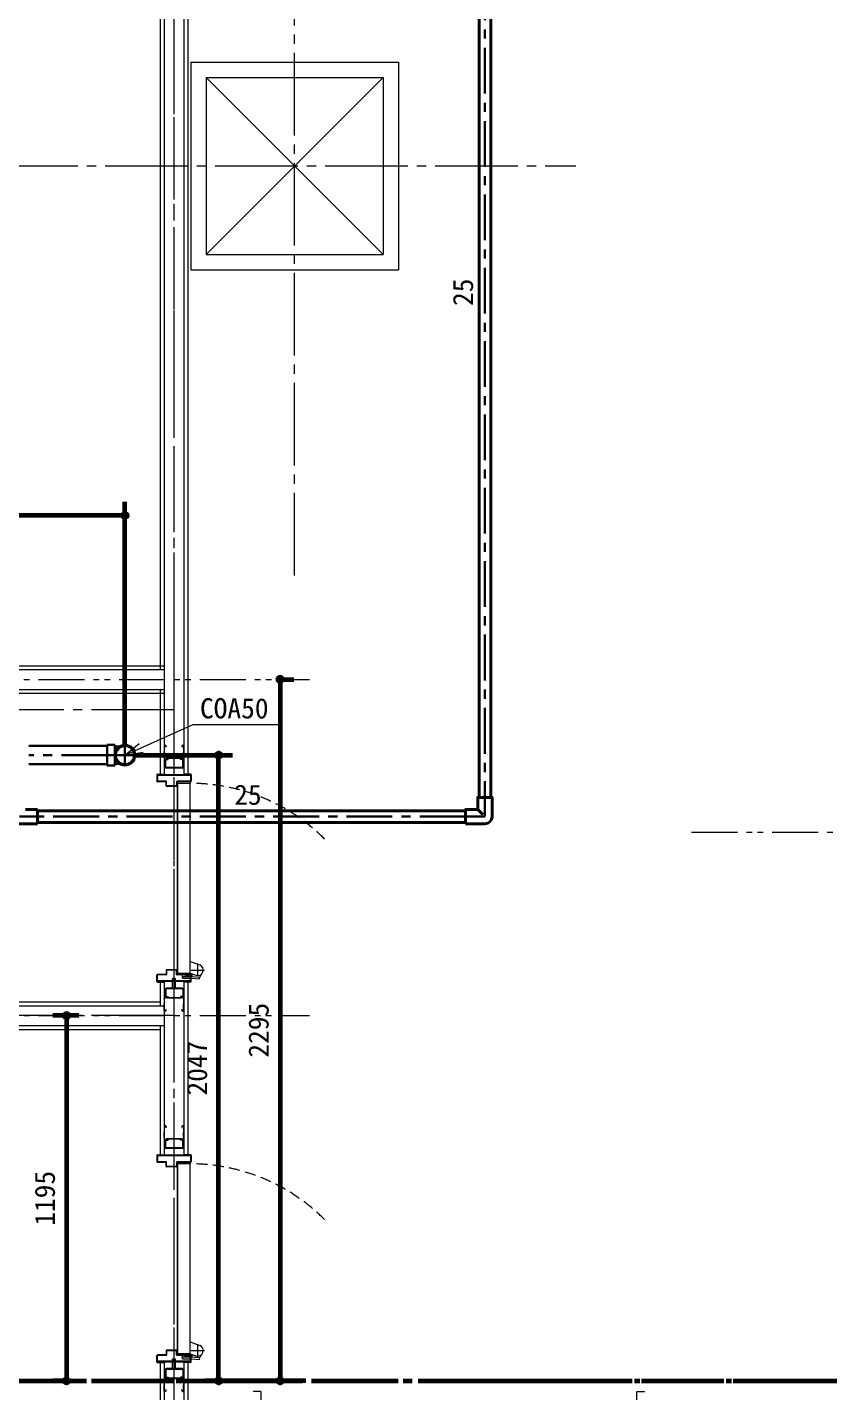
# Model space of a CAD drawing. Units: millimetres at full size, sheet at 1:30. Extents: x -16828 to 149130, y 47892 to 100313.
# Drawn here: x -3295 to -672, y 50915 to 55380 of the extents above; entities that cross this region are included whole.
import ezdxf
from ezdxf.enums import TextEntityAlignment as Align

# ---------------------------------------------------------------- set-up
doc = ezdxf.new("R2010")
doc.units = ezdxf.units.MM
doc.header["$LTSCALE"] = 30
doc.header["$PDMODE"] = 32
doc.header["$PDSIZE"] = 15
for name, pattern in [('CHAIN1', [8, 5, -1, 1, -1]), ('CHAIN2', [12, 9, -1, 1, -1]), ('DASHED1', [1.8, 1.2, -0.6]), ('DOUBLE_CHAIN1', [8.8, 5, -1, 0.6, -0.6, 0.6, -1])]:
    doc.linetypes.add(name, pattern=pattern)
for name, color, linetype, lineweight in [('0-0', 7, 'CHAIN2', 15), ('0-1', 7, 'Continuous', 15), ('2-0_通芯', 7, 'DOUBLE_CHAIN1', 15), ('2-2_間仕切り芯', 7, 'DOUBLE_CHAIN1', 15), ('2-3_間仕切り', 7, 'Continuous', 15), ('2-A_建具', 7, 'Continuous', 15), ('3-0_AIHO08-壁芯', 7, 'CHAIN2', 15), ('9-6_無題7', 7, 'Continuous', 15), ('9-9_配管－汚水１：硬質塩ビ管（ＤＶ）', 2, 'Continuous', 30), ('9-A_配管－給水３：ＶＬＰ(ＶＤ)', 5, 'Continuous', 40), ('9-E_配管－給湯１：ＣＵＰ(Ｍ)', 1, 'Continuous', 60)]:
    doc.layers.add(name, color=color, linetype=linetype, lineweight=lineweight)
doc.styles.add('ＭＳ ゴシック', font='')
doc.styles.get('ＭＳ ゴシック').set_extended_font_data('MS Gothic')

msp = doc.modelspace()

# ---------------------------------------------------------------- linework, layer by layer
at = {"layer": '0-0'}
for p, q in [((-2420.04, 53585.86), (-2420.04, 55500.86)), ((-3760.04, 54925.86), (-1499.21, 54925.86))]:
    msp.add_line(p, q, dxfattribs=at)
at = {"layer": '0-0', "color": 1, "lineweight": 60}
msp.add_line((-9565.04, 50950.86), (35684.96, 50950.86), dxfattribs=at)
at = {"layer": '0-1'}
for p, q in [((-2760.04, 55265.86), (-2760.04, 54585.86)), ((-2710.04, 55215.86), (-2710.04, 54635.86)), ((-2710.04, 55215.86), (-2130.04, 54635.86)), ((-2710.04, 54635.86), (-2130.04, 55215.86)), ((-2710.04, 54635.86), (-2130.04, 54635.86)), ((-2760.04, 54585.86), (-2080.04, 54585.86))]:
    msp.add_line(p, q, dxfattribs=at)
for points in [[(-2760.04, 55265.86), (-2080.04, 55265.86), (-2080.04, 54585.86)], [(-2710.04, 55215.86), (-2130.04, 55215.86), (-2130.04, 54635.86)]]:
    msp.add_lwpolyline(points, dxfattribs=at)
at = {"layer": '2-0_通芯', "color": 1, "lineweight": 60}
msp.add_line((-10727.74, 50950.86), (35684.96, 50950.86), dxfattribs=at)
at = {"layer": '2-2_間仕切り芯'}
for p, q in [((-2815.04, 64749.43), (-2815.04, 49619.89)), ((-8010.04, 53245.86), (-2371.74, 53245.86)), ((-1120.67, 52745.86), (29227.98, 52745.86)), ((-8010.04, 52145.86), (-2371.74, 52145.86))]:
    msp.add_line(p, q, dxfattribs=at)
at = {"layer": '2-3_間仕切り'}
for p, q in [((-2782.54, 56091.86), (-2782.54, 52935.86)), ((-2770.04, 56091.86), (-2770.04, 52935.86)), ((-2860.04, 56021.86), (-2860.04, 53278.36)), ((-2847.54, 56021.86), (-2847.54, 52935.86)), ((-5900.04, 53290.86), (-2847.54, 53290.86)), ((-5900.04, 53278.36), (-2847.54, 53278.36)), ((-5900.04, 53213.36), (-2847.54, 53213.36)), ((-3982.54, 53200.86), (-2847.54, 53200.86)), ((-2847.54, 52255.86), (-2847.54, 51690.86)), ((-2782.54, 52255.86), (-2782.54, 51690.86)), ((-2770.04, 52255.86), (-2770.04, 51690.86)), ((-3970.04, 52190.86), (-2860.04, 52190.86)), ((-3982.54, 52178.36), (-2847.54, 52178.36)), ((-3982.54, 52113.36), (-2847.54, 52113.36)), ((-3970.04, 52100.86), (-2860.04, 52100.86)), ((-2860.04, 52113.36), (-2860.04, 51690.86)), ((-2860.04, 51010.86), (-2860.04, 50865.86)), ((-2847.54, 51010.86), (-2847.54, 50865.86)), ((-2782.54, 51010.86), (-2782.54, 50865.86)), ((-2770.04, 51010.86), (-2770.04, 50865.86))]:
    msp.add_line(p, q, dxfattribs=at)
at = {"layer": '2-A_建具'}
for p, q in [((-2860.04, 53213.36), (-2860.04, 52935.86)), ((-2847.54, 53029.36), (-2847.54, 53025.86)), ((-2847.54, 53016.86), (-2846.84, 53015.36)), ((-2846.84, 53015.36), (-2847.54, 53013.86)), ((-2847.54, 53009.66), (-2847.54, 53010.86)), ((-2847.54, 53009.66), (-2846.84, 53008.36)), ((-2847.54, 53007.06), (-2846.84, 53008.36)), ((-2847.54, 53007.06), (-2847.54, 53005.86)), ((-2846.84, 53001.36), (-2847.54, 53002.86)), ((-2847.54, 52999.86), (-2846.84, 53001.36)), ((-2847.54, 52990.86), (-2847.54, 52988.86)), ((-2846.74, 53029.36), (-2846.74, 53025.86)), ((-2846.04, 53021.36), (-2846.74, 53022.86)), ((-2846.04, 53015.36), (-2846.74, 53013.86)), ((-2846.74, 53013.86), (-2846.04, 53012.36)), ((-2846.04, 53012.36), (-2846.74, 53010.86)), ((-2846.04, 53004.36), (-2846.74, 53005.86)), ((-2846.74, 53002.86), (-2846.04, 53004.36)), ((-2846.04, 53001.36), (-2846.74, 53002.86)), ((-2846.04, 52995.36), (-2846.74, 52993.86)), ((-2846.74, 52990.86), (-2846.74, 52988.86)), ((-2843.54, 53030.86), (-2846.04, 53030.86)), ((-2843.54, 53030.06), (-2846.04, 53030.06)), ((-2840.54, 53027.86), (-2840.54, 53025.36)), ((-2789.54, 53027.86), (-2789.54, 53025.36)), ((-2786.54, 53030.86), (-2784.04, 53030.86)), ((-2786.54, 53030.06), (-2784.04, 53030.06)), ((-2784.04, 53021.36), (-2783.34, 53022.86)), ((-2784.04, 53015.36), (-2783.34, 53013.86)), ((-2783.34, 53013.86), (-2784.04, 53012.36)), ((-2784.04, 53012.36), (-2783.34, 53010.86)), ((-2784.04, 53004.36), (-2783.34, 53005.86)), ((-2783.34, 53002.86), (-2784.04, 53004.36)), ((-2784.04, 53001.36), (-2783.34, 53002.86)), ((-2784.04, 52995.36), (-2783.34, 52993.86)), ((-2783.34, 53029.36), (-2783.34, 53025.86)), ((-2783.34, 52990.86), (-2783.34, 52988.86)), ((-2782.54, 53016.86), (-2783.24, 53015.36)), ((-2783.24, 53015.36), (-2782.54, 53013.86)), ((-2782.54, 53009.66), (-2783.24, 53008.36)), ((-2782.54, 53007.06), (-2783.24, 53008.36)), ((-2783.24, 53001.36), (-2782.54, 53002.86)), ((-2782.54, 52999.86), (-2783.24, 53001.36)), ((-2782.54, 53029.36), (-2782.54, 53025.86)), ((-2782.54, 53009.66), (-2782.54, 53010.86)), ((-2782.54, 53007.06), (-2782.54, 53005.86)), ((-2782.54, 52990.86), (-2782.54, 52988.86)), ((-2844.1, 52960.46), (-2844.1, 52981.26)), ((-2841.8, 52960.46), (-2841.8, 52981.26)), ((-2840.08, 52988.16), (-2790, 52988.16)), ((-2790.38, 52987.36), (-2839.7, 52987.36)), ((-2839.5, 52985.86), (-2834.1, 52985.86)), ((-2839.5, 52983.56), (-2834.1, 52983.56)), ((-2788.7, 52958.16), (-2839.5, 52958.16)), ((-2788.7, 52955.86), (-2839.5, 52955.86)), ((-2834.1, 52983.56), (-2834.1, 52985.86)), ((-2785.54, 52985.86), (-2794.1, 52985.86)), ((-2794.1, 52983.56), (-2794.1, 52985.86)), ((-2788.7, 52983.56), (-2794.1, 52983.56)), ((-2789.52, 52985.86), (-2790.38, 52987.36)), ((-2786.4, 52960.46), (-2786.4, 52981.26)), ((-2784.1, 52960.46), (-2784.1, 52981.26)), ((-2871.04, 52934.26), (-2871.04, 52912.46)), ((-2869.44, 52935.86), (-2848.54, 52935.86)), ((-2869.44, 52934.26), (-2869.44, 52912.46)), ((-2869.44, 52934.26), (-2851.04, 52934.26)), ((-2760.64, 52934.26), (-2869.44, 52934.26)), ((-2760.64, 52931.96), (-2869.44, 52931.96)), ((-2841.04, 52912.46), (-2869.44, 52912.46)), ((-2841.04, 52910.86), (-2869.44, 52910.86)), ((-2851.04, 52935.86), (-2851.04, 52934.26)), ((-2841.04, 52897.46), (-2841.04, 52910.86)), ((-2839.44, 52897.46), (-2839.44, 52910.86)), ((-2806.64, 52910.86), (-2806.64, 52897.46)), ((-2760.64, 52912.46), (-2805.04, 52912.46)), ((-2760.64, 52910.86), (-2805.04, 52910.86)), ((-2805.04, 52910.86), (-2805.04, 52280.86)), ((-2762.04, 52905.86), (-2802.04, 52905.86)), ((-2802.04, 52283.86), (-2802.04, 52905.86)), ((-2760.64, 52935.86), (-2781.54, 52935.86)), ((-2779.04, 52934.26), (-2779.04, 52935.86)), ((-2760.64, 52934.26), (-2779.04, 52934.26)), ((-2762.04, 52283.86), (-2762.04, 52905.86)), ((-2760.64, 52934.26), (-2760.64, 52912.46)), ((-2759.04, 52934.26), (-2759.04, 52912.46)), ((-2806.64, 52897.46), (-2839.44, 52897.46)), ((-2806.64, 52895.86), (-2839.44, 52895.86)), ((-2762.04, 52323.12), (-2730.88, 52311.78)), ((-2871.04, 52257.46), (-2871.04, 52279.26)), ((-2841.04, 52280.86), (-2869.44, 52280.86)), ((-2869.44, 52257.46), (-2869.44, 52279.26)), ((-2841.04, 52279.26), (-2869.44, 52279.26)), ((-2841.04, 52294.26), (-2841.04, 52280.86)), ((-2806.64, 52295.86), (-2839.44, 52295.86)), ((-2806.64, 52294.26), (-2839.44, 52294.26)), ((-2839.44, 52294.26), (-2839.44, 52280.86)), ((-2806.64, 52280.86), (-2806.64, 52294.26)), ((-2760.64, 52280.86), (-2805.04, 52280.86)), ((-2760.64, 52279.26), (-2805.04, 52279.26)), ((-2762.04, 52283.86), (-2802.04, 52283.86)), ((-2787.04, 52268.36), (-2787.04, 52279.26)), ((-2787.04, 52274.36), (-2760.64, 52278.96)), ((-2762.04, 52284.8), (-2743.2, 52277.95)), ((-2760.64, 52257.46), (-2760.64, 52279.26)), ((-2759.3, 52294.86), (-2715.37, 52294.86)), ((-2759.04, 52257.46), (-2759.04, 52279.26)), ((-2756.04, 52274.12), (-2756.04, 52282.62)), ((-2737.04, 52274.49), (-2737.04, 52316.29)), ((-2726.19, 52280.5), (-2730.51, 52271.84)), ((-2760.64, 52259.76), (-2869.44, 52259.76)), ((-2869.44, 52257.46), (-2851.04, 52257.46)), ((-2760.64, 52257.46), (-2869.44, 52257.46)), ((-2869.44, 52255.86), (-2848.54, 52255.86)), ((-2860.04, 52255.86), (-2860.04, 52178.36)), ((-2851.04, 52255.86), (-2851.04, 52257.46)), ((-2788.7, 52235.86), (-2839.5, 52235.86)), ((-2788.7, 52233.56), (-2839.5, 52233.56)), ((-2819.56, 52237.1), (-2819.56, 52266.36)), ((-2810.56, 52237.1), (-2810.56, 52266.36)), ((-2787.04, 52274.36), (-2759.04, 52274.36)), ((-2760.64, 52255.86), (-2781.54, 52255.86)), ((-2760.64, 52257.46), (-2779.04, 52257.46)), ((-2779.04, 52257.46), (-2779.04, 52255.86)), ((-2759.04, 52274.38), (-2730.51, 52271.84)), ((-2847.54, 52200.86), (-2847.54, 52202.86)), ((-2847.54, 52191.86), (-2846.84, 52190.36)), ((-2846.84, 52190.36), (-2847.54, 52188.86)), ((-2846.74, 52200.86), (-2846.74, 52202.86)), ((-2846.04, 52196.36), (-2846.74, 52197.86)), ((-2846.04, 52190.36), (-2846.74, 52188.86)), ((-2846.74, 52188.86), (-2846.04, 52187.36)), ((-2846.04, 52187.36), (-2846.74, 52185.86)), ((-2844.1, 52231.26), (-2844.1, 52210.46)), ((-2841.8, 52231.26), (-2841.8, 52210.46)), ((-2840.08, 52203.56), (-2790, 52203.56)), ((-2790.38, 52204.36), (-2839.7, 52204.36)), ((-2839.5, 52208.16), (-2834.1, 52208.16)), ((-2839.5, 52205.86), (-2834.1, 52205.86)), ((-2834.1, 52208.16), (-2834.1, 52205.86)), ((-2788.7, 52208.16), (-2794.1, 52208.16)), ((-2794.1, 52208.16), (-2794.1, 52205.86)), ((-2785.54, 52205.86), (-2794.1, 52205.86)), ((-2789.52, 52205.86), (-2790.38, 52204.36)), ((-2786.4, 52231.26), (-2786.4, 52210.46)), ((-2784.1, 52231.26), (-2784.1, 52210.46)), ((-2784.04, 52196.36), (-2783.34, 52197.86)), ((-2784.04, 52190.36), (-2783.34, 52188.86)), ((-2783.34, 52188.86), (-2784.04, 52187.36)), ((-2784.04, 52187.36), (-2783.34, 52185.86)), ((-2783.34, 52200.86), (-2783.34, 52202.86)), ((-2782.54, 52191.86), (-2783.24, 52190.36)), ((-2783.24, 52190.36), (-2782.54, 52188.86)), ((-2782.54, 52200.86), (-2782.54, 52202.86)), ((-2847.54, 52184.66), (-2847.54, 52185.86)), ((-2847.54, 52184.66), (-2846.84, 52183.36)), ((-2847.54, 52182.06), (-2846.84, 52183.36)), ((-2847.54, 52182.06), (-2847.54, 52180.86)), ((-2846.84, 52176.36), (-2847.54, 52177.86)), ((-2847.54, 52174.86), (-2846.84, 52176.36)), ((-2847.54, 52162.36), (-2847.54, 52165.86)), ((-2846.04, 52179.36), (-2846.74, 52180.86)), ((-2846.74, 52177.86), (-2846.04, 52179.36)), ((-2846.04, 52176.36), (-2846.74, 52177.86)), ((-2846.04, 52170.36), (-2846.74, 52168.86)), ((-2846.74, 52162.36), (-2846.74, 52165.86)), ((-2843.54, 52161.66), (-2846.04, 52161.66)), ((-2843.54, 52160.86), (-2846.04, 52160.86)), ((-2840.54, 52163.86), (-2840.54, 52166.36)), ((-2789.54, 52163.86), (-2789.54, 52166.36)), ((-2786.54, 52161.66), (-2784.04, 52161.66)), ((-2786.54, 52160.86), (-2784.04, 52160.86)), ((-2784.04, 52179.36), (-2783.34, 52180.86)), ((-2783.34, 52177.86), (-2784.04, 52179.36)), ((-2784.04, 52176.36), (-2783.34, 52177.86)), ((-2784.04, 52170.36), (-2783.34, 52168.86)), ((-2783.34, 52162.36), (-2783.34, 52165.86)), ((-2782.54, 52184.66), (-2783.24, 52183.36)), ((-2782.54, 52182.06), (-2783.24, 52183.36)), ((-2783.24, 52176.36), (-2782.54, 52177.86)), ((-2782.54, 52174.86), (-2783.24, 52176.36)), ((-2782.54, 52184.66), (-2782.54, 52185.86)), ((-2782.54, 52182.06), (-2782.54, 52180.86)), ((-2782.54, 52162.36), (-2782.54, 52165.86)), ((-2843.54, 51785.86), (-2846.04, 51785.86)), ((-2786.54, 51785.86), (-2784.04, 51785.86)), ((-2847.54, 51784.36), (-2847.54, 51780.86)), ((-2847.54, 51771.86), (-2846.84, 51770.36)), ((-2846.84, 51770.36), (-2847.54, 51768.86)), ((-2847.54, 51764.66), (-2847.54, 51765.86)), ((-2847.54, 51764.66), (-2846.84, 51763.36)), ((-2847.54, 51762.06), (-2846.84, 51763.36)), ((-2847.54, 51762.06), (-2847.54, 51760.86)), ((-2846.84, 51756.36), (-2847.54, 51757.86)), ((-2847.54, 51754.86), (-2846.84, 51756.36)), ((-2847.54, 51745.86), (-2847.54, 51743.86)), ((-2846.74, 51784.36), (-2846.74, 51780.86)), ((-2846.04, 51776.36), (-2846.74, 51777.86)), ((-2846.04, 51770.36), (-2846.74, 51768.86)), ((-2846.74, 51768.86), (-2846.04, 51767.36)), ((-2846.04, 51767.36), (-2846.74, 51765.86)), ((-2846.04, 51759.36), (-2846.74, 51760.86)), ((-2846.74, 51757.86), (-2846.04, 51759.36)), ((-2846.04, 51756.36), (-2846.74, 51757.86)), ((-2846.04, 51750.36), (-2846.74, 51748.86)), ((-2846.74, 51745.86), (-2846.74, 51743.86)), ((-2843.54, 51785.06), (-2846.04, 51785.06)), ((-2840.54, 51782.86), (-2840.54, 51780.36)), ((-2840.08, 51743.16), (-2790, 51743.16)), ((-2790.38, 51742.36), (-2839.7, 51742.36)), ((-2839.5, 51740.86), (-2834.1, 51740.86)), ((-2834.1, 51738.56), (-2834.1, 51740.86)), ((-2785.54, 51740.86), (-2794.1, 51740.86)), ((-2794.1, 51738.56), (-2794.1, 51740.86)), ((-2789.52, 51740.86), (-2790.38, 51742.36)), ((-2789.54, 51782.86), (-2789.54, 51780.36)), ((-2786.54, 51785.06), (-2784.04, 51785.06)), ((-2784.04, 51776.36), (-2783.34, 51777.86)), ((-2784.04, 51770.36), (-2783.34, 51768.86)), ((-2783.34, 51768.86), (-2784.04, 51767.36)), ((-2784.04, 51767.36), (-2783.34, 51765.86)), ((-2784.04, 51759.36), (-2783.34, 51760.86)), ((-2783.34, 51757.86), (-2784.04, 51759.36)), ((-2784.04, 51756.36), (-2783.34, 51757.86)), ((-2784.04, 51750.36), (-2783.34, 51748.86)), ((-2783.34, 51784.36), (-2783.34, 51780.86)), ((-2783.34, 51745.86), (-2783.34, 51743.86)), ((-2782.54, 51771.86), (-2783.24, 51770.36)), ((-2783.24, 51770.36), (-2782.54, 51768.86)), ((-2782.54, 51764.66), (-2783.24, 51763.36)), ((-2782.54, 51762.06), (-2783.24, 51763.36)), ((-2783.24, 51756.36), (-2782.54, 51757.86)), ((-2782.54, 51754.86), (-2783.24, 51756.36)), ((-2782.54, 51784.36), (-2782.54, 51780.86)), ((-2782.54, 51764.66), (-2782.54, 51765.86)), ((-2782.54, 51762.06), (-2782.54, 51760.86)), ((-2782.54, 51745.86), (-2782.54, 51743.86)), ((-2844.1, 51715.46), (-2844.1, 51736.26)), ((-2841.8, 51715.46), (-2841.8, 51736.26)), ((-2839.5, 51738.56), (-2834.1, 51738.56)), ((-2788.7, 51713.16), (-2839.5, 51713.16)), ((-2788.7, 51710.86), (-2839.5, 51710.86)), ((-2788.7, 51738.56), (-2794.1, 51738.56)), ((-2786.4, 51715.46), (-2786.4, 51736.26)), ((-2784.1, 51715.46), (-2784.1, 51736.26)), ((-2871.04, 51689.26), (-2871.04, 51667.46)), ((-2869.44, 51690.86), (-2848.54, 51690.86)), ((-2869.44, 51689.26), (-2869.44, 51667.46)), ((-2869.44, 51689.26), (-2851.04, 51689.26)), ((-2760.64, 51689.26), (-2869.44, 51689.26)), ((-2760.64, 51686.96), (-2869.44, 51686.96)), ((-2841.04, 51667.46), (-2869.44, 51667.46)), ((-2841.04, 51665.86), (-2869.44, 51665.86)), ((-2851.04, 51690.86), (-2851.04, 51689.26)), ((-2841.04, 51652.46), (-2841.04, 51665.86)), ((-2839.44, 51652.46), (-2839.44, 51665.86)), ((-2806.64, 51652.46), (-2839.44, 51652.46)), ((-2806.64, 51665.86), (-2806.64, 51652.46)), ((-2760.64, 51667.46), (-2805.04, 51667.46)), ((-2760.64, 51665.86), (-2805.04, 51665.86)), ((-2805.04, 51665.86), (-2805.04, 51035.86)), ((-2762.04, 51660.86), (-2802.04, 51660.86)), ((-2802.04, 51038.86), (-2802.04, 51660.86)), ((-2760.64, 51690.86), (-2781.54, 51690.86)), ((-2779.04, 51689.26), (-2779.04, 51690.86)), ((-2760.64, 51689.26), (-2779.04, 51689.26)), ((-2762.04, 51038.86), (-2762.04, 51660.86)), ((-2760.64, 51689.26), (-2760.64, 51667.46)), ((-2759.04, 51689.26), (-2759.04, 51667.46)), ((-2806.64, 51650.86), (-2839.44, 51650.86)), ((-2762.04, 51078.12), (-2730.88, 51066.78)), ((-2737.04, 51029.49), (-2737.04, 51071.29)), ((-2871.04, 51012.46), (-2871.04, 51034.26)), ((-2841.04, 51035.86), (-2869.44, 51035.86)), ((-2869.44, 51012.46), (-2869.44, 51034.26)), ((-2841.04, 51034.26), (-2869.44, 51034.26)), ((-2841.04, 51049.26), (-2841.04, 51035.86)), ((-2806.64, 51050.86), (-2839.44, 51050.86)), ((-2806.64, 51049.26), (-2839.44, 51049.26)), ((-2839.44, 51049.26), (-2839.44, 51035.86)), ((-2806.64, 51035.86), (-2806.64, 51049.26)), ((-2760.64, 51035.86), (-2805.04, 51035.86)), ((-2760.64, 51034.26), (-2805.04, 51034.26)), ((-2762.04, 51038.86), (-2802.04, 51038.86)), ((-2787.04, 51023.36), (-2787.04, 51034.26)), ((-2787.04, 51029.36), (-2760.64, 51033.96)), ((-2787.04, 51029.36), (-2759.04, 51029.36)), ((-2762.04, 51039.8), (-2743.2, 51032.95)), ((-2760.64, 51012.46), (-2760.64, 51034.26)), ((-2759.3, 51049.86), (-2715.37, 51049.86)), ((-2759.04, 51012.46), (-2759.04, 51034.26)), ((-2759.04, 51029.38), (-2730.51, 51026.84)), ((-2756.04, 51029.12), (-2756.04, 51037.62)), ((-2726.19, 51035.5), (-2730.51, 51026.84)), ((-2760.64, 51014.76), (-2869.44, 51014.76)), ((-2869.44, 51012.46), (-2851.04, 51012.46)), ((-2760.64, 51012.46), (-2869.44, 51012.46)), ((-2869.44, 51010.86), (-2848.54, 51010.86)), ((-2851.04, 51010.86), (-2851.04, 51012.46)), ((-2844.1, 50986.26), (-2844.1, 50965.46)), ((-2841.8, 50986.26), (-2841.8, 50965.46)), ((-2788.7, 50990.86), (-2839.5, 50990.86)), ((-2788.7, 50988.56), (-2839.5, 50988.56)), ((-2819.56, 50992.1), (-2819.56, 51021.36)), ((-2810.56, 50992.1), (-2810.56, 51021.36)), ((-2786.4, 50986.26), (-2786.4, 50965.46)), ((-2784.1, 50986.26), (-2784.1, 50965.46)), ((-2760.64, 51010.86), (-2781.54, 51010.86)), ((-2760.64, 51012.46), (-2779.04, 51012.46)), ((-2779.04, 51012.46), (-2779.04, 51010.86)), ((-2847.54, 50955.86), (-2847.54, 50957.86)), ((-2847.54, 50946.86), (-2846.84, 50945.36)), ((-2846.84, 50945.36), (-2847.54, 50943.86)), ((-2847.54, 50939.66), (-2847.54, 50940.86)), ((-2847.54, 50939.66), (-2846.84, 50938.36)), ((-2847.54, 50937.06), (-2846.84, 50938.36)), ((-2846.74, 50955.86), (-2846.74, 50957.86)), ((-2846.04, 50951.36), (-2846.74, 50952.86)), ((-2846.04, 50945.36), (-2846.74, 50943.86)), ((-2846.74, 50943.86), (-2846.04, 50942.36)), ((-2846.04, 50942.36), (-2846.74, 50940.86)), ((-2840.08, 50958.56), (-2790, 50958.56)), ((-2790.38, 50959.36), (-2839.7, 50959.36)), ((-2839.5, 50963.16), (-2834.1, 50963.16)), ((-2839.5, 50960.86), (-2834.1, 50960.86)), ((-2834.1, 50963.16), (-2834.1, 50960.86)), ((-2788.7, 50963.16), (-2794.1, 50963.16)), ((-2794.1, 50963.16), (-2794.1, 50960.86)), ((-2785.54, 50960.86), (-2794.1, 50960.86)), ((-2789.52, 50960.86), (-2790.38, 50959.36)), ((-2784.04, 50951.36), (-2783.34, 50952.86)), ((-2784.04, 50945.36), (-2783.34, 50943.86)), ((-2783.34, 50943.86), (-2784.04, 50942.36)), ((-2784.04, 50942.36), (-2783.34, 50940.86)), ((-2783.34, 50955.86), (-2783.34, 50957.86)), ((-2782.54, 50946.86), (-2783.24, 50945.36)), ((-2783.24, 50945.36), (-2782.54, 50943.86)), ((-2782.54, 50939.66), (-2783.24, 50938.36)), ((-2782.54, 50937.06), (-2783.24, 50938.36)), ((-2782.54, 50955.86), (-2782.54, 50957.86)), ((-2782.54, 50939.66), (-2782.54, 50940.86)), ((-2847.54, 50937.06), (-2847.54, 50935.86)), ((-2846.84, 50931.36), (-2847.54, 50932.86)), ((-2847.54, 50929.86), (-2846.84, 50931.36)), ((-2847.54, 50917.36), (-2847.54, 50920.86)), ((-2846.04, 50934.36), (-2846.74, 50935.86)), ((-2846.74, 50932.86), (-2846.04, 50934.36)), ((-2846.04, 50931.36), (-2846.74, 50932.86)), ((-2846.04, 50925.36), (-2846.74, 50923.86)), ((-2846.74, 50917.36), (-2846.74, 50920.86)), ((-2843.54, 50916.66), (-2846.04, 50916.66)), ((-2843.54, 50915.86), (-2846.04, 50915.86)), ((-2840.54, 50918.86), (-2840.54, 50921.36)), ((-2789.54, 50918.86), (-2789.54, 50921.36)), ((-2786.54, 50916.66), (-2784.04, 50916.66)), ((-2786.54, 50915.86), (-2784.04, 50915.86)), ((-2784.04, 50934.36), (-2783.34, 50935.86)), ((-2783.34, 50932.86), (-2784.04, 50934.36)), ((-2784.04, 50931.36), (-2783.34, 50932.86)), ((-2784.04, 50925.36), (-2783.34, 50923.86)), ((-2783.34, 50917.36), (-2783.34, 50920.86)), ((-2783.24, 50931.36), (-2782.54, 50932.86)), ((-2782.54, 50929.86), (-2783.24, 50931.36)), ((-2782.54, 50937.06), (-2782.54, 50935.86)), ((-2782.54, 50917.36), (-2782.54, 50920.86)), ((-2530.54, 50915.86), (-2554.54, 50915.86)), ((-1299.54, 50915.86), (-1275.54, 50915.86))]:
    msp.add_line(p, q, dxfattribs=at)
for points in [[(-2847.54, 53025.86), (-2846.84, 53024.36), (-2847.54, 53022.86)], [(-2847.54, 53022.86), (-2846.84, 53021.36), (-2847.54, 53019.86)], [(-2847.54, 53019.86), (-2846.84, 53018.36), (-2847.54, 53016.86)], [(-2847.54, 53013.86), (-2846.84, 53012.36), (-2847.54, 53010.86)], [(-2847.54, 53002.86), (-2846.84, 53004.36), (-2847.54, 53005.86)], [(-2847.54, 52996.86), (-2846.84, 52998.36), (-2847.54, 52999.86)], [(-2847.54, 52993.86), (-2846.84, 52995.36), (-2847.54, 52996.86)], [(-2847.54, 52990.86), (-2846.84, 52992.36), (-2847.54, 52993.86)], [(-2846.74, 53025.86), (-2846.04, 53024.36), (-2846.74, 53022.86)], [(-2846.04, 53021.36), (-2846.74, 53019.86), (-2846.04, 53018.36)], [(-2846.04, 53018.36), (-2846.74, 53016.86), (-2846.04, 53015.36)], [(-2846.74, 53010.86), (-2846.74, 53009.66), (-2846.04, 53008.36)], [(-2846.74, 53005.86), (-2846.74, 53007.06), (-2846.04, 53008.36)], [(-2846.04, 52998.36), (-2846.74, 52999.86), (-2846.04, 53001.36)], [(-2846.04, 52995.36), (-2846.74, 52996.86), (-2846.04, 52998.36)], [(-2846.74, 52990.86), (-2846.04, 52992.36), (-2846.74, 52993.86)], [(-2840.54, 53025.36), (-2841.34, 53025.36), (-2841.34, 53027.86)], [(-2789.54, 53025.36), (-2788.74, 53025.36), (-2788.74, 53027.86)], [(-2783.34, 53025.86), (-2784.04, 53024.36), (-2783.34, 53022.86)], [(-2784.04, 53021.36), (-2783.34, 53019.86), (-2784.04, 53018.36)], [(-2784.04, 53018.36), (-2783.34, 53016.86), (-2784.04, 53015.36)], [(-2783.34, 53010.86), (-2783.34, 53009.66), (-2784.04, 53008.36)], [(-2783.34, 53005.86), (-2783.34, 53007.06), (-2784.04, 53008.36)], [(-2784.04, 52998.36), (-2783.34, 52999.86), (-2784.04, 53001.36)], [(-2784.04, 52995.36), (-2783.34, 52996.86), (-2784.04, 52998.36)], [(-2783.34, 52990.86), (-2784.04, 52992.36), (-2783.34, 52993.86)], [(-2782.54, 53025.86), (-2783.24, 53024.36), (-2782.54, 53022.86)], [(-2782.54, 53022.86), (-2783.24, 53021.36), (-2782.54, 53019.86)], [(-2782.54, 53019.86), (-2783.24, 53018.36), (-2782.54, 53016.86)], [(-2782.54, 53013.86), (-2783.24, 53012.36), (-2782.54, 53010.86)], [(-2782.54, 53002.86), (-2783.24, 53004.36), (-2782.54, 53005.86)], [(-2782.54, 52996.86), (-2783.24, 52998.36), (-2782.54, 52999.86)], [(-2782.54, 52993.86), (-2783.24, 52995.36), (-2782.54, 52996.86)], [(-2782.54, 52990.86), (-2783.24, 52992.36), (-2782.54, 52993.86)], [(-2844.54, 52986.66), (-2840.94, 52986.66), (-2840.08, 52988.16)], [(-2844.54, 52985.86), (-2840.57, 52985.86), (-2839.7, 52987.36)], [(-2785.54, 52986.66), (-2789.14, 52986.66), (-2790, 52988.16)], [(-2787.04, 52268.36), (-2759.04, 52268.36), (-2731.04, 52265.86), (-2730.51, 52271.84)], [(-2847.54, 52200.86), (-2846.84, 52199.36), (-2847.54, 52197.86)], [(-2847.54, 52197.86), (-2846.84, 52196.36), (-2847.54, 52194.86)], [(-2847.54, 52194.86), (-2846.84, 52193.36), (-2847.54, 52191.86)], [(-2847.54, 52188.86), (-2846.84, 52187.36), (-2847.54, 52185.86)], [(-2846.74, 52200.86), (-2846.04, 52199.36), (-2846.74, 52197.86)], [(-2846.04, 52196.36), (-2846.74, 52194.86), (-2846.04, 52193.36)], [(-2846.04, 52193.36), (-2846.74, 52191.86), (-2846.04, 52190.36)], [(-2844.54, 52205.86), (-2840.57, 52205.86), (-2839.7, 52204.36)], [(-2844.54, 52205.06), (-2840.94, 52205.06), (-2840.08, 52203.56)], [(-2785.54, 52205.06), (-2789.14, 52205.06), (-2790, 52203.56)], [(-2783.34, 52200.86), (-2784.04, 52199.36), (-2783.34, 52197.86)], [(-2784.04, 52196.36), (-2783.34, 52194.86), (-2784.04, 52193.36)], [(-2784.04, 52193.36), (-2783.34, 52191.86), (-2784.04, 52190.36)], [(-2782.54, 52200.86), (-2783.24, 52199.36), (-2782.54, 52197.86)], [(-2782.54, 52197.86), (-2783.24, 52196.36), (-2782.54, 52194.86)], [(-2782.54, 52194.86), (-2783.24, 52193.36), (-2782.54, 52191.86)], [(-2782.54, 52188.86), (-2783.24, 52187.36), (-2782.54, 52185.86)], [(-2847.54, 52177.86), (-2846.84, 52179.36), (-2847.54, 52180.86)], [(-2847.54, 52171.86), (-2846.84, 52173.36), (-2847.54, 52174.86)], [(-2847.54, 52168.86), (-2846.84, 52170.36), (-2847.54, 52171.86)], [(-2847.54, 52165.86), (-2846.84, 52167.36), (-2847.54, 52168.86)], [(-2846.74, 52185.86), (-2846.74, 52184.66), (-2846.04, 52183.36)], [(-2846.74, 52180.86), (-2846.74, 52182.06), (-2846.04, 52183.36)], [(-2846.04, 52173.36), (-2846.74, 52174.86), (-2846.04, 52176.36)], [(-2846.04, 52170.36), (-2846.74, 52171.86), (-2846.04, 52173.36)], [(-2846.74, 52165.86), (-2846.04, 52167.36), (-2846.74, 52168.86)], [(-2840.54, 52166.36), (-2841.34, 52166.36), (-2841.34, 52163.86)], [(-2789.54, 52166.36), (-2788.74, 52166.36), (-2788.74, 52163.86)], [(-2783.34, 52185.86), (-2783.34, 52184.66), (-2784.04, 52183.36)], [(-2783.34, 52180.86), (-2783.34, 52182.06), (-2784.04, 52183.36)], [(-2784.04, 52173.36), (-2783.34, 52174.86), (-2784.04, 52176.36)], [(-2784.04, 52170.36), (-2783.34, 52171.86), (-2784.04, 52173.36)], [(-2783.34, 52165.86), (-2784.04, 52167.36), (-2783.34, 52168.86)], [(-2782.54, 52177.86), (-2783.24, 52179.36), (-2782.54, 52180.86)], [(-2782.54, 52171.86), (-2783.24, 52173.36), (-2782.54, 52174.86)], [(-2782.54, 52168.86), (-2783.24, 52170.36), (-2782.54, 52171.86)], [(-2782.54, 52165.86), (-2783.24, 52167.36), (-2782.54, 52168.86)], [(-2847.54, 51780.86), (-2846.84, 51779.36), (-2847.54, 51777.86)], [(-2847.54, 51777.86), (-2846.84, 51776.36), (-2847.54, 51774.86)], [(-2847.54, 51774.86), (-2846.84, 51773.36), (-2847.54, 51771.86)], [(-2847.54, 51768.86), (-2846.84, 51767.36), (-2847.54, 51765.86)], [(-2847.54, 51757.86), (-2846.84, 51759.36), (-2847.54, 51760.86)], [(-2847.54, 51751.86), (-2846.84, 51753.36), (-2847.54, 51754.86)], [(-2847.54, 51748.86), (-2846.84, 51750.36), (-2847.54, 51751.86)], [(-2847.54, 51745.86), (-2846.84, 51747.36), (-2847.54, 51748.86)], [(-2846.74, 51780.86), (-2846.04, 51779.36), (-2846.74, 51777.86)], [(-2846.04, 51776.36), (-2846.74, 51774.86), (-2846.04, 51773.36)], [(-2846.04, 51773.36), (-2846.74, 51771.86), (-2846.04, 51770.36)], [(-2846.74, 51765.86), (-2846.74, 51764.66), (-2846.04, 51763.36)], [(-2846.74, 51760.86), (-2846.74, 51762.06), (-2846.04, 51763.36)], [(-2846.04, 51753.36), (-2846.74, 51754.86), (-2846.04, 51756.36)], [(-2846.04, 51750.36), (-2846.74, 51751.86), (-2846.04, 51753.36)], [(-2846.74, 51745.86), (-2846.04, 51747.36), (-2846.74, 51748.86)], [(-2844.54, 51741.66), (-2840.94, 51741.66), (-2840.08, 51743.16)], [(-2844.54, 51740.86), (-2840.57, 51740.86), (-2839.7, 51742.36)], [(-2840.54, 51780.36), (-2841.34, 51780.36), (-2841.34, 51782.86)], [(-2785.54, 51741.66), (-2789.14, 51741.66), (-2790, 51743.16)], [(-2789.54, 51780.36), (-2788.74, 51780.36), (-2788.74, 51782.86)], [(-2783.34, 51780.86), (-2784.04, 51779.36), (-2783.34, 51777.86)], [(-2784.04, 51776.36), (-2783.34, 51774.86), (-2784.04, 51773.36)], [(-2784.04, 51773.36), (-2783.34, 51771.86), (-2784.04, 51770.36)], [(-2783.34, 51765.86), (-2783.34, 51764.66), (-2784.04, 51763.36)], [(-2783.34, 51760.86), (-2783.34, 51762.06), (-2784.04, 51763.36)], [(-2784.04, 51753.36), (-2783.34, 51754.86), (-2784.04, 51756.36)], [(-2784.04, 51750.36), (-2783.34, 51751.86), (-2784.04, 51753.36)], [(-2783.34, 51745.86), (-2784.04, 51747.36), (-2783.34, 51748.86)], [(-2782.54, 51780.86), (-2783.24, 51779.36), (-2782.54, 51777.86)], [(-2782.54, 51777.86), (-2783.24, 51776.36), (-2782.54, 51774.86)], [(-2782.54, 51774.86), (-2783.24, 51773.36), (-2782.54, 51771.86)], [(-2782.54, 51768.86), (-2783.24, 51767.36), (-2782.54, 51765.86)], [(-2782.54, 51757.86), (-2783.24, 51759.36), (-2782.54, 51760.86)], [(-2782.54, 51751.86), (-2783.24, 51753.36), (-2782.54, 51754.86)], [(-2782.54, 51748.86), (-2783.24, 51750.36), (-2782.54, 51751.86)], [(-2782.54, 51745.86), (-2783.24, 51747.36), (-2782.54, 51748.86)], [(-2787.04, 51023.36), (-2759.04, 51023.36), (-2731.04, 51020.86), (-2730.51, 51026.84)], [(-2847.54, 50955.86), (-2846.84, 50954.36), (-2847.54, 50952.86)], [(-2847.54, 50952.86), (-2846.84, 50951.36), (-2847.54, 50949.86)], [(-2847.54, 50949.86), (-2846.84, 50948.36), (-2847.54, 50946.86)], [(-2847.54, 50943.86), (-2846.84, 50942.36), (-2847.54, 50940.86)], [(-2846.74, 50955.86), (-2846.04, 50954.36), (-2846.74, 50952.86)], [(-2846.04, 50951.36), (-2846.74, 50949.86), (-2846.04, 50948.36)], [(-2846.04, 50948.36), (-2846.74, 50946.86), (-2846.04, 50945.36)], [(-2846.74, 50940.86), (-2846.74, 50939.66), (-2846.04, 50938.36)], [(-2846.74, 50935.86), (-2846.74, 50937.06), (-2846.04, 50938.36)], [(-2844.54, 50960.86), (-2840.57, 50960.86), (-2839.7, 50959.36)], [(-2844.54, 50960.06), (-2840.94, 50960.06), (-2840.08, 50958.56)], [(-2785.54, 50960.06), (-2789.14, 50960.06), (-2790, 50958.56)], [(-2783.34, 50955.86), (-2784.04, 50954.36), (-2783.34, 50952.86)], [(-2784.04, 50951.36), (-2783.34, 50949.86), (-2784.04, 50948.36)], [(-2784.04, 50948.36), (-2783.34, 50946.86), (-2784.04, 50945.36)], [(-2783.34, 50940.86), (-2783.34, 50939.66), (-2784.04, 50938.36)], [(-2783.34, 50935.86), (-2783.34, 50937.06), (-2784.04, 50938.36)], [(-2782.54, 50955.86), (-2783.24, 50954.36), (-2782.54, 50952.86)], [(-2782.54, 50952.86), (-2783.24, 50951.36), (-2782.54, 50949.86)], [(-2782.54, 50949.86), (-2783.24, 50948.36), (-2782.54, 50946.86)], [(-2782.54, 50943.86), (-2783.24, 50942.36), (-2782.54, 50940.86)], [(-2847.54, 50932.86), (-2846.84, 50934.36), (-2847.54, 50935.86)], [(-2847.54, 50926.86), (-2846.84, 50928.36), (-2847.54, 50929.86)], [(-2847.54, 50923.86), (-2846.84, 50925.36), (-2847.54, 50926.86)], [(-2847.54, 50920.86), (-2846.84, 50922.36), (-2847.54, 50923.86)], [(-2846.04, 50928.36), (-2846.74, 50929.86), (-2846.04, 50931.36)], [(-2846.04, 50925.36), (-2846.74, 50926.86), (-2846.04, 50928.36)], [(-2846.74, 50920.86), (-2846.04, 50922.36), (-2846.74, 50923.86)], [(-2840.54, 50921.36), (-2841.34, 50921.36), (-2841.34, 50918.86)], [(-2789.54, 50921.36), (-2788.74, 50921.36), (-2788.74, 50918.86)], [(-2784.04, 50928.36), (-2783.34, 50929.86), (-2784.04, 50931.36)], [(-2784.04, 50925.36), (-2783.34, 50926.86), (-2784.04, 50928.36)], [(-2783.34, 50920.86), (-2784.04, 50922.36), (-2783.34, 50923.86)], [(-2782.54, 50932.86), (-2783.24, 50934.36), (-2782.54, 50935.86)], [(-2782.54, 50926.86), (-2783.24, 50928.36), (-2782.54, 50929.86)], [(-2782.54, 50923.86), (-2783.24, 50925.36), (-2782.54, 50926.86)], [(-2782.54, 50920.86), (-2783.24, 50922.36), (-2782.54, 50923.86)], [(-2530.04, 50815.86), (-2530.04, 50915.36), (-2530.54, 50915.86)], [(-1300.04, 50815.86), (-1300.04, 50915.36), (-1299.54, 50915.86)]]:
    msp.add_lwpolyline(points, dxfattribs=at)
for centre, radius, start, end in [((-2846.04, 53029.36), 1.5, 90, 180), ((-2846.04, 53029.36), 0.7, 90, 180), ((-2843.54, 53027.86), 3, 0, 90), ((-2843.54, 53027.86), 2.2, 0, 90), ((-2786.54, 53027.86), 3, 90, 180), ((-2786.54, 53027.86), 2.2, 90, 180), ((-2784.04, 53029.36), 1.5, 0, 90), ((-2784.04, 53029.36), 0.7, 0, 90), ((-2844.54, 52988.86), 3, 180, 270), ((-2844.54, 52988.86), 2.2, 180, 270), ((-2839.5, 52981.26), 4.6, 90, 180), ((-2839.5, 52960.46), 4.6, 180, 270), ((-2839.5, 52981.26), 2.3, 90, 180), ((-2839.5, 52960.46), 2.3, 180, 270), ((-2788.7, 52981.26), 4.6, 0, 90), ((-2788.7, 52981.26), 2.3, 0, 90), ((-2788.7, 52960.46), 4.6, 270, 0), ((-2788.7, 52960.46), 2.3, 270, 0), ((-2785.54, 52988.86), 3, 270, 0), ((-2785.54, 52988.86), 2.2, 270, 0), ((-2869.44, 52934.26), 1.6, 90, 180), ((-2869.44, 52912.46), 1.6, 180, 270), ((-2841.04, 52910.86), 1.6, 0, 90), ((-2805.04, 52910.86), 1.6, 90, 180), ((-2760.64, 52934.26), 1.6, 0, 90), ((-2760.64, 52912.46), 1.6, 270, 0), ((-2839.44, 52897.46), 1.6, 180, 270), ((-2806.64, 52897.46), 1.6, 270, 0), ((-2869.44, 52279.26), 1.6, 90, 180), ((-2839.44, 52294.26), 1.6, 90, 180), ((-2841.04, 52280.86), 1.6, 270, 0), ((-2806.64, 52294.26), 1.6, 0, 90), ((-2805.04, 52280.86), 1.6, 180, 270), ((-2760.64, 52279.26), 1.6, 0, 90), ((-2737.04, 52294.86), 18, 250, 70), ((-2869.44, 52257.46), 1.6, 180, 270), ((-2839.5, 52231.26), 4.6, 90, 180), ((-2839.5, 52231.26), 2.3, 90, 180), ((-2817.31, 52264.61), 2.85, 37.893, 142.107), ((-2817.31, 52268.11), 2.85, 217.893, 322.107), ((-2817.31, 52238.85), 2.85, 217.893, 322.107), ((-2812.81, 52264.61), 2.85, 37.893, 142.107), ((-2812.81, 52235.35), 2.85, 37.893, 142.107), ((-2812.81, 52238.85), 2.85, 217.893, 322.107), ((-2788.7, 52231.26), 4.6, 0, 90), ((-2788.7, 52231.26), 2.3, 0, 90), ((-2760.64, 52257.46), 1.6, 270, 0), ((-2844.54, 52202.86), 3, 90, 180), ((-2844.54, 52202.86), 2.2, 90, 180), ((-2839.5, 52210.46), 4.6, 180, 270), ((-2839.5, 52210.46), 2.3, 180, 270), ((-2788.7, 52210.46), 4.6, 270, 0), ((-2788.7, 52210.46), 2.3, 270, 0), ((-2785.54, 52202.86), 3, 0, 90), ((-2785.54, 52202.86), 2.2, 0, 90), ((-2846.04, 52162.36), 1.5, 180, 270), ((-2846.04, 52162.36), 0.7, 180, 270), ((-2843.54, 52163.86), 2.2, 270, 0), ((-2843.54, 52163.86), 3, 270, 0), ((-2786.54, 52163.86), 3, 180, 270), ((-2786.54, 52163.86), 2.2, 180, 270), ((-2784.04, 52162.36), 0.7, 270, 0), ((-2784.04, 52162.36), 1.5, 270, 0), ((-2846.04, 51784.36), 1.5, 90, 180), ((-2843.54, 51782.86), 3, 0, 90), ((-2786.54, 51782.86), 3, 90, 180), ((-2784.04, 51784.36), 1.5, 0, 90), ((-2844.54, 51743.86), 3, 180, 270), ((-2846.04, 51784.36), 0.7, 90, 180), ((-2844.54, 51743.86), 2.2, 180, 270), ((-2839.5, 51736.26), 4.6, 90, 180), ((-2843.54, 51782.86), 2.2, 0, 90), ((-2786.54, 51782.86), 2.2, 90, 180), ((-2788.7, 51736.26), 4.6, 0, 90), ((-2785.54, 51743.86), 3, 270, 0), ((-2785.54, 51743.86), 2.2, 270, 0), ((-2784.04, 51784.36), 0.7, 0, 90), ((-2839.5, 51715.46), 4.6, 180, 270), ((-2839.5, 51736.26), 2.3, 90, 180), ((-2839.5, 51715.46), 2.3, 180, 270), ((-2788.7, 51736.26), 2.3, 0, 90), ((-2788.7, 51715.46), 4.6, 270, 0), ((-2788.7, 51715.46), 2.3, 270, 0), ((-2869.44, 51689.26), 1.6, 90, 180), ((-2869.44, 51667.46), 1.6, 180, 270), ((-2841.04, 51665.86), 1.6, 0, 90), ((-2839.44, 51652.46), 1.6, 180, 270), ((-2805.04, 51665.86), 1.6, 90, 180), ((-2806.64, 51652.46), 1.6, 270, 0), ((-2760.64, 51689.26), 1.6, 0, 90), ((-2760.64, 51667.46), 1.6, 270, 0), ((-2869.44, 51034.26), 1.6, 90, 180), ((-2839.44, 51049.26), 1.6, 90, 180), ((-2841.04, 51035.86), 1.6, 270, 0), ((-2806.64, 51049.26), 1.6, 0, 90), ((-2805.04, 51035.86), 1.6, 180, 270), ((-2760.64, 51034.26), 1.6, 0, 90), ((-2737.04, 51049.86), 18, 250, 70), ((-2869.44, 51012.46), 1.6, 180, 270), ((-2839.5, 50986.26), 4.6, 90, 180), ((-2839.5, 50986.26), 2.3, 90, 180), ((-2817.31, 51019.61), 2.85, 37.893, 142.107), ((-2817.31, 51023.11), 2.85, 217.893, 322.107), ((-2817.31, 50993.85), 2.85, 217.893, 322.107), ((-2812.81, 51019.61), 2.85, 37.893, 142.107), ((-2812.81, 50990.35), 2.85, 37.893, 142.107), ((-2812.81, 50993.85), 2.85, 217.893, 322.107), ((-2788.7, 50986.26), 4.6, 0, 90), ((-2788.7, 50986.26), 2.3, 0, 90), ((-2760.64, 51012.46), 1.6, 270, 0), ((-2844.54, 50957.86), 3, 90, 180), ((-2844.54, 50957.86), 2.2, 90, 180), ((-2839.5, 50965.46), 4.6, 180, 270), ((-2839.5, 50965.46), 2.3, 180, 270), ((-2788.7, 50965.46), 4.6, 270, 0), ((-2788.7, 50965.46), 2.3, 270, 0), ((-2785.54, 50957.86), 3, 0, 90), ((-2785.54, 50957.86), 2.2, 0, 90), ((-2846.04, 50917.36), 1.5, 180, 270), ((-2846.04, 50917.36), 0.7, 180, 270), ((-2843.54, 50918.86), 2.2, 270, 0), ((-2843.54, 50918.86), 3, 270, 0), ((-2786.54, 50918.86), 3, 180, 270), ((-2786.54, 50918.86), 2.2, 180, 270), ((-2784.04, 50917.36), 0.7, 270, 0), ((-2784.04, 50917.36), 1.5, 270, 0), ((-2554.54, 50915.36), 0.5, 90.00001, 179.99999), ((-1275.54, 50915.36), 0.5, 0.00001, 89.99999)]:
    msp.add_arc(centre, radius, start, end, dxfattribs=at)
at = {"layer": '2-A_建具', "linetype": 'DASHED1'}
for centre in [(-2762.04, 52283.86), (-2762.04, 51038.86)]:
    msp.add_arc(centre, 622, 45, 90, dxfattribs=at)
at = {"layer": '3-0_AIHO08-壁芯'}
for p, q in [((-2815.04, 53145.86), (-5790.04, 53145.86)), ((-2815.04, 52145.86), (-5790.04, 52145.86))]:
    msp.add_line(p, q, dxfattribs=at)
msp.add_lwpolyline([(-2815.04, 63545.86), (-2815.04, 57245.86), (-2815.04, 50945.86)], dxfattribs=at)
at = {"layer": '9-6_無題7'}
for p, q in [((-2975.52, 52998.17), (-2752.39, 53098.63)), ((-2752.39, 53098.63), (-2459.89, 53098.63)), ((-2975.52, 52998.17), (-2929.05, 53036.13)), ((-2975.52, 52998.17), (-2916.3, 53007.81))]:
    msp.add_line(p, q, dxfattribs=at)
at = {"layer": '9-9_配管－汚水１：硬質塩ビ管（ＤＶ）'}
for p, q in [((-3033.52, 53028.17), (-3289.7, 53028.17)), ((-3008.52, 53031.67), (-3008.52, 53003.94)), ((-3008.52, 53026.67), (-2993.12, 53026.67)), ((-3008.52, 52964.67), (-3008.52, 52992.41)), ((-3289.7, 52968.17), (-3033.52, 52968.17)), ((-3008.52, 52964.67), (-3033.52, 52964.67)), ((-3008.52, 52969.67), (-2993.12, 52969.67))]:
    msp.add_line(p, q, dxfattribs=at)
at = {"layer": '9-9_配管－汚水１：硬質塩ビ管（ＤＶ）', "linetype": 'CHAIN1'}
for p, q in [((-3033.52, 52998.17), (-3289.7, 52998.17)), ((-3033.52, 52998.17), (-3005.52, 52998.17)), ((-3011.52, 52998.17), (-2939.52, 52998.17)), ((-2975.52, 52962.17), (-2975.52, 53034.17))]:
    msp.add_line(p, q, dxfattribs=at)
at = {"layer": '9-9_配管－汚水１：硬質塩ビ管（ＤＶ）'}
msp.add_lwpolyline([(-3033.52, 52964.67), (-3033.52, 53031.67), (-3008.52, 53031.67)], dxfattribs=at)
msp.add_circle((-2975.52, 52998.17), 30, dxfattribs=at)
for start, end in [(90, 270), (0, 90), (270, 0)]:
    msp.add_arc((-2975.52, 52998.17), 33.5, start, end, dxfattribs=at)
at = {"layer": '9-A_配管－給水３：ＶＬＰ(ＶＤ)'}
for p, q in [((-1816.27, 57712.86), (-1816.27, 52860.03)), ((-1778.47, 52860.03), (-1778.47, 57712.86)), ((-3261.2, 52820.53), (-3300.7, 52820.53)), ((-3261.2, 52773.53), (-3261.2, 52820.53)), ((-1860.37, 52815.93), (-3261.2, 52815.93)), ((-1820.87, 52820.53), (-1804.25, 52803.91)), ((-3261.2, 52778.13), (-1860.37, 52778.13)), ((-1860.37, 52773.53), (-1797.37, 52773.53))]:
    msp.add_line(p, q, dxfattribs=at)
at = {"layer": '9-A_配管－給水３：ＶＬＰ(ＶＤ)', "color": 2, "linetype": 'CHAIN1', "lineweight": 30}
for p, q in [((-1797.37, 57712.86), (-1797.37, 52860.03)), ((-1797.37, 52860.03), (-1797.37, 52797.03)), ((-3261.2, 52797.03), (-3320.2, 52797.03)), ((-1860.37, 52797.03), (-3261.2, 52797.03)), ((-1860.37, 52797.03), (-1797.37, 52797.03))]:
    msp.add_line(p, q, dxfattribs=at)
at = {"layer": '9-A_配管－給水３：ＶＬＰ(ＶＤ)'}
for points in [[(-1773.87, 52797.03), (-1773.87, 52860.03), (-1820.87, 52860.03), (-1820.87, 52822.88)], [(-3261.2, 52773.53), (-3379.2, 52773.53), (-3379.2, 52820.53)], [(-1823.22, 52820.53), (-1860.37, 52820.53), (-1860.37, 52773.53)]]:
    msp.add_lwpolyline(points, dxfattribs=at)
for centre, radius in [((-1823.22, 52822.88), 2.35), ((-1797.37, 52797.03), 23.5)]:
    msp.add_arc(centre, radius, 270, 0, dxfattribs=at)
at = {"layer": '9-E_配管－給湯１：ＣＵＰ(Ｍ)'}
for p, q in [((-2975.52, 53028.17), (-2975.52, 53827.1)), ((-2975.52, 53782.1), (-5815.04, 53782.1)), ((-2477.22, 53245.86), (-2422.45, 53245.86)), ((-2467.45, 53245.86), (-2467.45, 50950.86)), ((-2945.52, 52998.17), (-2623.87, 52998.17)), ((-2668.87, 50950.86), (-2668.87, 52998.17)), ((-3126.17, 52145.86), (-3211.96, 52145.86)), ((-3166.96, 52145.86), (-3166.96, 50950.86)), ((-3163.93, 50950.86), (-3211.96, 50950.86)), ((-2383.25, 50950.86), (-2713.87, 50950.86)), ((-2471.16, 50950.86), (-2422.45, 50950.86))]:
    msp.add_line(p, q, dxfattribs=at)
for p in [(-2975.52, 53782.1), (-2467.45, 53245.86), (-2668.87, 52998.17), (-3166.96, 52145.86), (-3166.96, 50950.86), (-2668.87, 50950.86), (-2467.45, 50950.86)]:
    msp.add_point(p, dxfattribs=at)

# ---------------------------------------------------------------- texts
at = {"layer": '9-6_無題7', "style": 'ＭＳ ゴシック'}
msp.add_text('COA50', height=65.98, dxfattribs=at).set_placement((-2729.89, 53098.63), align=Align.BOTTOM_LEFT)
at = {"layer": '9-A_配管－給水３：ＶＬＰ(ＶＤ)', "color": 7, "style": 'ＭＳ ゴシック'}
msp.add_text('25', height=65.98, rotation=90, dxfattribs=at).set_placement((-1816.27, 54467.68), align=Align.BOTTOM_LEFT)
msp.add_text('25', height=65.98, dxfattribs=at).set_placement((-2617.81, 52815.93), align=Align.BOTTOM_LEFT)
at = {"layer": '9-E_配管－給湯１：ＣＵＰ(Ｍ)', "style": 'ＭＳ ゴシック'}
for s, p in [('2295', (-2485.45, 52008.36)), ('2047', (-2686.87, 51884.52)), ('1195', (-3184.96, 51458.36))]:
    msp.add_text(s, height=65.98, rotation=90, dxfattribs=at).set_placement(p, align=Align.BOTTOM_LEFT)

doc.saveas('drawing.dxf')
